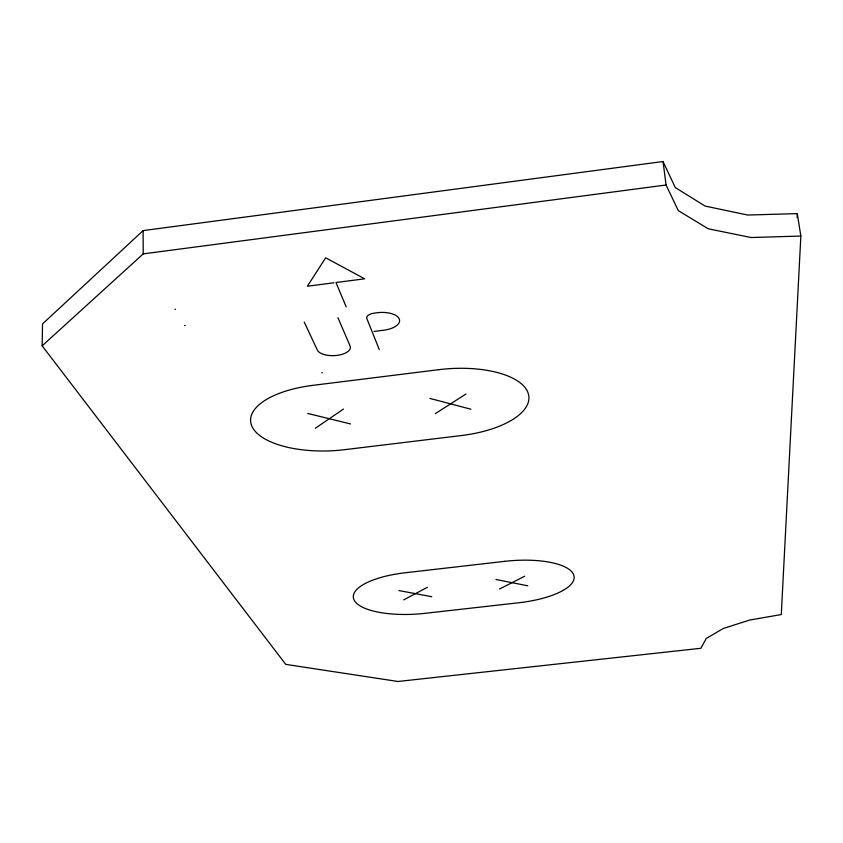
<?xml version="1.0" encoding="UTF-8"?>
<svg xmlns="http://www.w3.org/2000/svg" width="843" height="843" viewBox="0 0 843 843"><rect width="100%" height="100%" fill="white"/><g stroke="black" fill="none" stroke-linecap="round" stroke-linejoin="round"><path stroke-width="1.26" d="M42.15 345.83L42.54 323.912L143.11 230.603L663.03 161.519L675.275 187.567L705.138 206.082L747.73 215.039L797.278 213.616L800.85 236.051L781.282 614.568L749.733 620.026L723.347 628.457L706.286 638.414L700.891 648.278L397.98 681.481L285.756 664.379L42.15 345.83L143.226 253.88L666.065 185.007L678.299 210.624L708.257 228.79L751.05 237.526L800.85 236.051M797.099 217.568L797.278 213.616M315.377 428.223L343.491 409.055M435.42 413.555L466.031 393.976M403.692 599.889L427.327 587.329M499.488 589.015L524.715 576.233M174.912 309.423L175.502 309.212M184.606 325.651L185.186 325.44M321.805 372.827L322.374 372.638M333.965 282.784L307.368 286.22L325.672 257.81L364.692 278.812L335.988 282.521L346.188 306.936M374.018 331.436L383.944 330.182A19.052 8.999 -3.1 0 0 399.308 319.075A19.052 8.999 -3.1 0 0 377.179 312.742L374.303 313.111A9.315 4.415 -3 0 0 366.842 318.57L379.318 349.687M398.897 590.564L431.742 596.707M496.011 579.499L527.792 585.801M307.779 413.449L350.488 423.934M429.888 398.423L470.931 409.213M304.207 322.037L317.347 350.087A16.723 7.682 -2.3 0 0 337.031 355.388A16.723 7.682 -2.3 0 0 350.098 345.957L337.938 317.737M663.03 161.519L666.065 185.007M143.11 230.603L143.226 253.88M438.834 369.677L312.869 385.346A78.452 33.383 -2.4 0 0 252.205 426.895A78.452 33.383 -2.4 0 0 344.545 449.688L461.458 435.536A78.673 33.878 -4.2 0 0 528.108 393.038A78.673 33.878 -4.2 0 0 438.834 369.677M504.683 561.343L405.146 572.776A62.129 21.096 -3.8 0 0 354.102 599.995A62.129 21.096 -3.8 0 0 425.104 613.325L518.898 602.745A62.371 21.307 -4.8 0 0 573.746 575A62.371 21.307 -4.8 0 0 504.683 561.343"/></g></svg>
